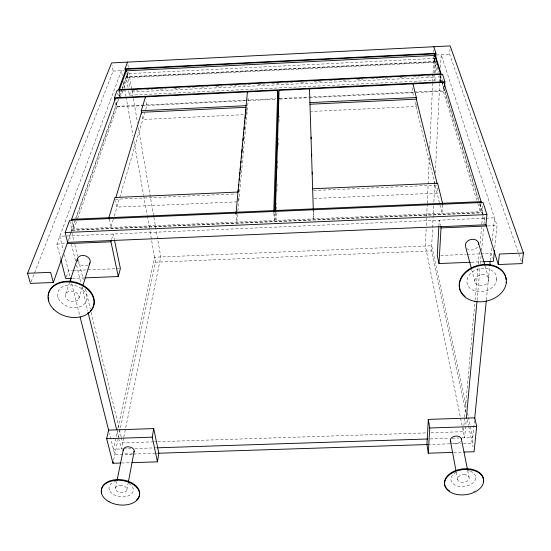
<?xml version="1.0" encoding="UTF-8"?>
<svg xmlns="http://www.w3.org/2000/svg" width="551" height="551" viewBox="0 0 551 551"><rect width="100%" height="100%" fill="white"/><g stroke="black" fill="none" stroke-linecap="round" stroke-linejoin="round"><path stroke-width="0.41" stroke-dasharray="2.75 2.07" d="M480.92 204.152L480.265 211.715L276.01 220.441L276.32 210.186M276.347 209.332L276.526 203.347M276.877 191.383L277.16 181.982M277.573 168.31L277.828 159.762M278.262 145.23L278.462 138.397M278.951 122.157L279.13 116.171M412.837 87.857L412.692 92.664L413.698 96.831M72.147 221.757L73.896 229.078L274.398 220.51L274.653 212.817M416.129 104.036L416.046 106.481L311.184 111.474M433.589 52.607L433.733 49.246M426.137 228.92L425.372 246.042L464.589 437.79L466.222 419.848M426.288 225.497L426.674 216.929M426.708 216.075L427.245 204.09M427.28 203.229L429.339 156.994M429.725 148.433L432.659 82.498M432.7 81.644L433.038 73.937M433.079 73.083L433.878 55.1M128.679 91.011L129.409 95.199L434.973 80.315L434.057 77.209L434.209 73.793M434.25 72.939L434.904 58.413L127.281 73.703L129.747 87.878M434.973 80.315L435.173 76.024M435.331 72.587L435.807 62.291M465.664 412.038L431.433 250.877L433.685 205.516M433.857 202.093L434.711 184.957M434.753 184.103L434.966 179.819M435.304 172.966L439.774 83.008M439.815 82.154L440.111 76.155M440.538 67.587L441.179 54.735L497.009 225.559L494.591 249.417M440.614 82.54L440.979 75.391L440.648 82.533L438.637 76.079M442.15 82.23L442.398 77.464M437.349 188.194L437.088 193.132L313.064 198.546M476.739 200.24L443.3 91.191L443.555 86.369M444.526 88.945L444.437 90.557L279.371 98.519M438.878 226.089L439.202 220.186L440.476 225.593M521.287 261.153L449.699 54.315L449.981 49.273M442.474 204.972L441.998 213.354L414.51 100.158M482.779 205.819L482.18 212.541L71.988 230.049L69.832 221.096M464.562 418.002L463.343 431.681L430.648 432.755M464.638 417.148L474.983 300.88M475.058 300.019L477.951 267.538M478.261 264.115L479.398 251.29M480.086 243.597L481.533 227.356M481.836 223.933L482.821 212.817L71.354 230.373M477.07 300.267L480.093 266.953M480.403 263.536L481.099 255.843M481.567 250.719L483.661 227.659M483.971 224.243L484.515 218.265L483.241 214.16M237.564 214.415L236.84 222.115L235.959 213.878M237.874 211.102L248.184 100.599L247.971 98.223M474.494 420.427L472.255 443.094L461.945 443.431M486.388 299.902L489.674 266.56M490.266 260.582L491.644 246.634M492.208 240.918L494.481 217.838L59.797 236.276L63.358 250.416M126.888 489.743L128.163 483.041M115.469 488.324L116.833 481.629M123.617 438.024L121.372 448.969L119.126 439.781M123.789 437.184L160.754 256.966L157.834 240.078M113.616 460.14L118.334 437.845M118.513 437.005L155.485 262.2L149.493 228.52M117.728 429.105L113.41 449.23L122.873 448.92M117.907 428.265L154.597 257.221L431.688 245.78L466.318 407.244M496.754 279.584A15.125 11.509 -13.3 0 0 475.472 270.148A15.125 11.509 -13.3 0 0 473.33 290.446A15.125 11.509 -13.3 0 0 496.754 279.584L496.988 278.723M111.633 239.465L113.203 234.01L114.257 239.065M113.306 219.339L110.896 227.494L109.194 219.339M114.264 216.075L144.706 112.893M145.678 109.601L146.897 105.482L145.994 99.993M475.775 478.13L475.954 477.531M78.8 298.718L82.34 287.333M65.672 294.096L69.447 282.746M129.409 95.199L130.477 92.045L434.057 77.209M66.285 277.05L68.455 270.658L72.711 270.486M73.896 229.078L77.326 219.367M77.615 218.561L117.094 106.922L115.93 100.661M120.208 98.112L122.749 90.998M123.837 87.836L127.501 77.56L126.737 73.338M70.831 231.833L69.392 235.869L70.618 240.883M71.12 231.021L74.578 221.337M75.735 218.106L118.107 99.4M119.257 96.17L121.854 88.904M122.143 88.091L128.479 70.328M68.145 240.842L75.232 220.937M75.521 220.125L118.493 99.462M119.65 96.225L121.668 90.557M121.957 89.744L128.342 71.816M60.686 258.894L56.898 244.072L121.392 70.68L122.439 76.589M31.076 281.802L113.12 71.093L112.067 65.369M113.12 71.093L123.899 70.556M436.316 54.983L449.699 54.315M435.841 61.43L126.179 76.782L128.528 90.178M435.538 61.788L126.454 77.106L126.021 74.626M127.474 77.56L434.457 62.359L437.68 72.849M118.968 91.149L119.953 96.563L118.94 91.135L124.092 90.908M131.82 90.529L137.833 90.233M146.421 89.813L152.434 89.517M160.162 89.138L166.175 88.849M173.902 88.47L179.915 88.174M187.643 87.795L194.517 87.457M201.39 87.12L208.257 86.789M215.985 86.411L221.998 86.114M229.733 85.736L236.599 85.398M243.473 85.061L250.34 84.73M258.075 84.351L264.941 84.014M271.815 83.676L278.682 83.339M285.556 83.008L292.423 82.671M301.011 82.251L307.024 81.954M313.898 81.617L320.765 81.279M329.353 80.859L335.366 80.57M343.101 80.191L349.107 79.895M356.841 79.516L362.854 79.22M371.443 78.8L377.449 78.511M385.183 78.132L391.196 77.836M399.778 77.415L405.791 77.119M413.525 76.741L419.538 76.451M427.266 76.072L433.279 75.776M244.981 100.179L116.027 106.398L115.152 101.708M245.842 100.13L275.934 98.684M117.094 106.922L141.786 105.73M142.64 105.689L245.608 100.723M248.184 100.599L277.504 99.187M279.639 99.084L308.202 97.706M309.882 97.623L415.24 92.547M416.088 92.506L443.3 91.191M243.473 114.691L142.764 119.484L141.821 113.899M115.338 199.242L236.2 193.924M313.553 190.522L436.654 185.108M237.026 201.866L116.915 207.107L115.627 200.688M56.898 244.072L66.34 243.673M487.676 225.951L497.009 225.559M155.485 262.2L431.433 250.877M73.565 270.451L119.539 268.578M440.676 255.464L466.249 254.424M467.103 254.39L479.893 253.866M480.741 253.832L490.975 253.412L492.415 258.171M72.525 278.379L84.393 277.897M471.291 262.242L483.186 261.759M153.598 441.861L122.618 442.88L121.413 437.859M154.459 441.833L157.035 441.744M157.896 441.716L426.343 432.9M123.727 448.893L130.835 448.666M134.905 448.528L156.642 447.818M430.186 438.913L449.106 438.293M452.171 438.19L459.052 437.969M462.013 437.873L472.806 437.522L468.481 417.341M132.571 454.079L114.78 454.651L109.422 433.375M133.418 454.052L154.597 453.363M155.168 453.349L157.985 453.253M427.79 444.533L450.022 443.81M450.773 443.789L461.139 443.452M121.509 462.998L130.924 462.695M453.742 452.385L463.067 452.089M440.242 75.597L441.771 80.522M442.019 81.341L478.915 200.227M479.935 203.505L482.986 213.34M434.236 57.586L438.81 72.367M439.829 75.652L441.861 82.223M442.109 83.029L478.454 200.488M479.466 203.774L484.956 221.502M477.745 203.519L480.265 211.715M485.121 265.988L488.696 278.358M471.677 269.591L474.99 281.988M64.405 254.576L70.273 277.869M71.733 283.689L79.902 316.136M71.43 244.224L75.508 260.94M76.527 265.121L80.804 282.67M81.823 286.844L87.74 311.081M117.087 431.419L118.926 438.94M71.754 232.047L73.979 241.248M74.784 244.596L77.608 256.311M78.421 259.659L83.263 279.736M85.481 288.938L90.33 309.015M91.135 312.362L121.206 437.019M467.579 413.133L468.302 416.494M467.269 419.593L468.515 425.468M468.694 426.309L473.095 447.026M467.696 470.547L469.039 477.262M456.249 472.2L457.661 479.756M117.756 93.319L118.327 96.418M123.341 81.658L124.547 88.408M124.698 89.248L125.897 96.005M126.048 96.845L132.963 135.677M134.01 141.586L143.48 194.758M143.632 195.605L147.083 215.014M147.234 215.861L149.342 227.68M127.887 64.577L128.452 67.856M128.776 72.016L131.841 89.751M131.985 90.598L133.156 97.355M133.301 98.195L137.536 122.687M138.411 127.756L153.75 216.433M153.894 217.273L157.689 239.23M238.321 197.74L238.741 201.79M57.889 296.982L57.972 297.809M246.593 111.309L246.882 114.532M273.826 213.072L274.398 220.51M275.452 213.003L276.01 220.441M109.146 489.405L109.188 489.984M313.361 211.37L313.705 218.83L313.457 211.095M460.595 441.53A5.6 3.754 -7.4 0 1 455.691 443.645L454.258 443.589A5.6 3.754 -7.4 0 1 451.813 442.735M470.265 471.222A12.501 8.065 -6.9 0 1 472.565 483.248A12.501 8.065 -6.9 0 1 453.7 484.239A12.501 8.065 -6.9 0 1 457.034 471.918M467.324 470.492A12.501 8.065 -6.9 0 1 469.569 470.988M475.444 490.872A19.602 12.611 -6.9 0 1 473.302 491.905M132.288 453.563A5.503 3.657 7.8 0 1 129.74 454.182L128.321 454.127A5.503 3.657 7.8 0 1 124.588 452.578M128.955 483.496A12.274 7.838 7.5 0 1 129.32 495.466A12.274 7.838 7.5 0 1 110.965 492.504A12.274 7.838 7.5 0 1 116.082 481.416M88.098 264.969A6.612 5.069 15.8 0 1 85.116 265.851L83.428 265.775A6.612 5.069 15.8 0 1 77.96 262.4M477.559 246.993A6.715 5.262 -14.3 0 1 471.684 249.996L469.982 249.92A6.715 5.262 -14.3 0 1 467.096 248.721M434.581 58.964L434.429 62.359L434.608 58.95M465.072 474.748L463.563 474.687A5.861 3.781 -6.9 0 0 457.592 478.268A5.861 3.781 -6.9 0 0 461.635 482.249L463.129 482.311A5.861 3.781 -6.9 0 0 469.101 478.729A5.861 3.781 -6.9 0 0 465.072 474.748M121.599 485.369L120.104 485.307A5.751 3.678 7.5 0 0 115.469 488.799A5.751 3.678 7.5 0 0 120.772 492.677L122.26 492.732A5.751 3.678 7.5 0 0 126.895 489.247A5.751 3.678 7.5 0 0 121.599 485.369M73.751 301.693L71.974 301.617A6.977 5.186 14.8 0 1 65.404 296.087A6.977 5.186 14.8 0 1 70.728 291.08L72.525 291.155A6.977 5.186 14.8 0 1 79.089 296.693A6.977 5.186 14.8 0 1 73.751 301.693M483.985 274.749L482.173 274.667A7.094 5.393 -13.3 0 0 474.934 279.846A7.094 5.393 -13.3 0 0 479.694 285.556L481.491 285.632A7.094 5.393 -13.3 0 0 488.73 280.466A7.094 5.393 -13.3 0 0 483.985 274.749M61.14 302.382A14.877 11.068 14.8 0 0 86.08 301.562A14.877 11.068 14.8 0 0 69.474 284.957A14.877 11.068 14.8 0 0 61.14 302.382"/><path stroke-width="0.83" d="M274.68 211.963L278.345 99.146L277.759 90.426L115.49 98.312L71.561 219.312L71.954 220.944M275.39 212.176L279.061 90.364L443.769 82.354L481.14 201.632L480.995 203.312M273.764 212.245L277.759 90.426M437.095 183.4L416.287 99.146L416.342 97.506L412.954 83.855M434.815 53.874L434.698 56.422L434.842 53.86L126.027 69.288L118.658 89.599L441.089 73.806L434.842 53.874M435.696 58.399L435.924 53.309L433.844 46.732M444.65 86.541L444.912 81.72L442.556 74.289L117.191 90.219L114.422 97.796L114.856 100.144M463.914 452.061L474.094 451.737L476.656 426.446L474.748 417.851L428.313 419.407L426.935 444.561L428.299 453.197L452.894 452.412M438.837 226.929L437.267 255.602L439.009 263.55L470.444 262.276M428.299 453.197L429.725 427.996L428.313 419.407M439.009 263.55L441.027 227.914L440.662 226.371M442.474 204.972L442.57 203.298L437.604 183.263L312.624 188.773M466.373 418.14L476.994 301.121M486.905 214.559L485.961 224.76L67.601 242.378L65.163 232.515L69.64 220.283L483.075 202.451L486.905 214.559L65.163 232.515M247.406 91.9L235.959 213.878M238.08 192.134L238.328 189.565M238.659 186.135L238.817 184.42M239.23 180.136L239.396 178.421M239.726 174.998L239.974 172.422M240.215 169.853L240.546 166.43M240.877 163L241.042 161.285M241.372 157.855L241.613 155.286M241.861 152.717L242.192 149.287M242.44 146.718L242.688 144.142M243.019 140.719L243.26 138.143M243.508 135.574L243.838 132.15M244.086 129.575L244.334 127.005M244.658 123.576L244.906 121.006M245.154 118.437L245.484 115.007M245.732 112.438L246.056 109.008M474.666 418.719L486.299 300.756M489.763 265.706L490.183 261.436M494.502 250.271L493.379 261.346L483.186 261.759M498.269 264.542L499.385 254.032L523.45 253.054L522.128 263.585L498.269 264.542L485.824 224.305M131.779 462.668L157.455 461.848L158.833 453.225L153.708 428.595L108.595 430.104L106.667 438.679L112.955 463.274L120.655 463.026M157.455 461.848L152.241 437.17L153.708 428.595M128.321 482.201L134.189 451.207M117.17 479.955L123.279 449.809M112.955 463.274L113.286 461.704M101.549 493.427L101.715 492.69M85.24 277.862L118.293 276.526L120.394 268.544L114.429 239.905M118.293 276.526L110.958 241.799L111.405 240.243M115.827 197.602L141.552 112.308L246.221 107.293M141.69 113.1L141.283 110.703L145.478 96.852M82.843 285.707L89.93 262.937M69.715 281.933L77.526 258.426M48.55 300.874L48.791 300.178A23.349 17.322 14.8 0 1 48.288 297.079M523.45 253.054L450.167 45.912L111.612 62.917L27.55 273.275L30.45 283.4L53.316 282.484L67.739 241.992M119.223 90.371L126.296 70.797L434.773 55.424L440.759 74.599M125.442 71.32L125.008 68.834L127.467 62.118M125.008 68.834L435.924 53.309M114.422 97.796L444.912 81.72M277.656 98.601L279.371 98.519M141.283 110.703L246.077 105.675M313.326 210.537L309.924 102.61L416.342 97.506M309.999 104.242L416.287 99.146M237.729 192.072L114.98 197.485L108.85 217.707L109.194 219.339M71.561 219.312L273.633 210.592M275.259 210.523L481.14 201.632M67.194 243.638L110.958 241.799M441.027 227.914L486.829 225.986M27.55 273.275L50.609 272.332L53.316 282.484M71.678 278.407L65.741 278.648L60.899 259.714M106.667 438.679L152.241 437.17M429.725 427.996L476.656 426.446M157.262 447.805L427.604 438.995M158.605 453.232L427.576 444.54M506.059 282.119L506.279 282.808M478.454 242.895L484.887 265.162M471.456 268.764L465.499 246.442A6.715 5.262 -14.3 0 1 472.248 239.299L473.963 239.375A6.715 5.262 -14.3 0 1 478.599 244.272M70.273 277.869L70.9 280.363M80.115 316.963L108.802 430.93M88.146 312.754L116.681 429.752M483.606 481.746A19.622 12.611 -6.9 0 0 455.636 471.367A19.622 12.611 -6.9 0 0 453.122 493.42A19.622 12.611 -6.9 0 0 483.606 481.746L483.441 481.002A19.602 12.611 -6.9 0 0 457.667 469.9A19.602 12.611 -6.9 0 0 449.458 490.927M461.297 438.637L467.358 468.867M450.449 441.117L455.939 470.52M126.034 69.274L126.489 71.768M311.129 137.109L311.184 138.886M311.666 154.177L311.728 156.078M312.231 172.091L312.293 174.13M309.497 88.883L309.924 102.61M450.966 441.998A5.6 3.754 -7.4 0 1 451.131 438.217A5.6 3.754 -7.4 0 1 456.049 436.082L457.488 436.144A5.6 3.754 -7.4 0 1 461.442 439.608M123.362 450.773A5.503 3.657 7.8 0 1 127.729 446.806L129.161 446.868A5.503 3.657 7.8 0 1 133.893 452.123M101.529 491.878A19.251 12.26 7.5 0 1 124.96 480.307A19.251 12.26 7.5 0 1 136.607 499.915M89.2 264.067A6.612 5.069 15.8 0 0 89.524 258.956A6.612 5.069 15.8 0 0 84.048 255.554L82.347 255.478A6.612 5.069 15.8 0 0 77.374 261.071M92.63 308.009A23.349 17.322 14.8 0 1 90.288 311.095M89.104 312.176A23.349 17.322 14.8 0 1 87.774 313.161M48.295 295.543A23.349 17.322 14.8 0 1 75.701 282.27A23.349 17.322 14.8 0 1 92.981 307.341M465.058 296.507A23.741 18.018 -13.3 0 1 473.929 266.691A23.741 18.018 -13.3 0 1 506.135 279.722M109.098 501.761A19.264 12.26 7.4 0 0 139.472 495.494A19.264 12.26 7.4 0 0 112.673 480.823A19.264 12.26 7.4 0 0 109.098 501.761M53.571 309.166A23.376 17.329 14.8 0 0 92.782 308.037A23.376 17.329 14.8 0 0 66.816 281.94A23.376 17.329 14.8 0 0 53.571 309.166M474.804 301.349A23.769 18.025 -13.2 0 0 506.018 278.062A23.769 18.025 -13.2 0 0 467.785 270.927A23.769 18.025 -13.2 0 0 474.804 301.349"/></g></svg>
